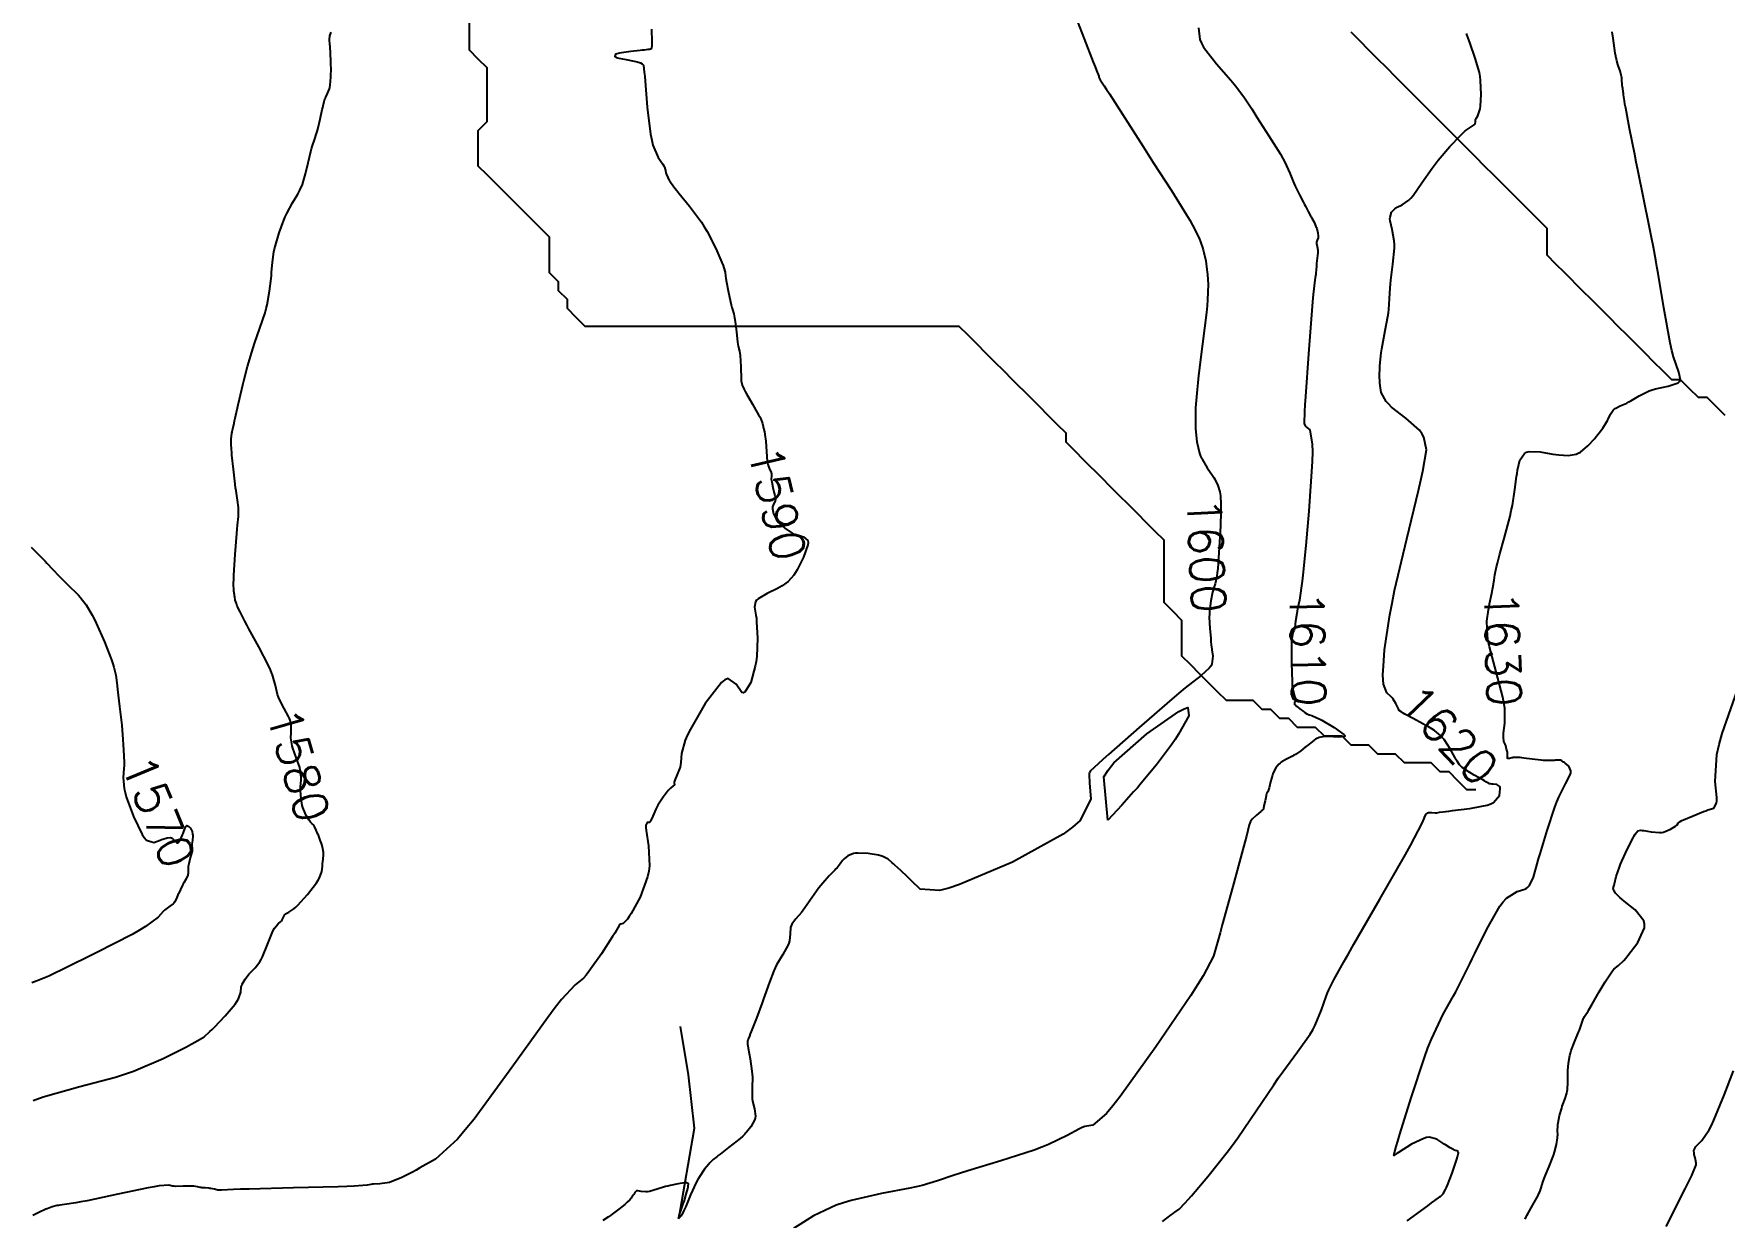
# Model space of a CAD drawing. Header units: metres. Extents: x 68 to 838477, y 94 to 1191015.
# Drawn here: x 837580.2 to 837769.9, y 1190332.1 to 1190464.8 of the extents above; entities that cross this region are included whole.
import ezdxf

# ---------------------------------------------------------------- set-up
doc = ezdxf.new("R2010")
doc.units = ezdxf.units.M
doc.header["$LTSCALE"] = 0.3
doc.layers.add('COTAS 10', color=1, linetype='Continuous')
doc.layers.add('DRENAJE', color=5, linetype='Continuous', lineweight=25)
doc.styles.get("Standard").update_dxf_attribs({"font": 'simplex.shx'})

msp = doc.modelspace()

# ---------------------------------------------------------------- linework, layer by layer
at = {"layer": 'COTAS 10'}
for points, elevation in [([(837697.04, 1190466.96), (837698.08, 1190464.28), (837699.1, 1190461.64), (837699.3, 1190461.13), (837699.46, 1190460.73), (837699.72, 1190460.07), (837699.73, 1190460.04), (837699.73, 1190460.03), (837699.74, 1190460.01), (837699.74, 1190459.99), (837699.74, 1190459.98), (837699.74, 1190459.96), (837699.75, 1190459.94), (837699.75, 1190459.93), (837699.76, 1190459.92), (837699.77, 1190459.89), (837699.79, 1190459.85), (837699.8, 1190459.84), (837699.8, 1190459.83), (837699.81, 1190459.79), (837699.83, 1190459.75), (837699.83, 1190459.74), (837699.84, 1190459.73), (837699.87, 1190459.68), (837700.31, 1190459), (837700.58, 1190458.59), (837700.91, 1190458.08), (837704.7, 1190452.19), (837705.27, 1190451.3), (837705.84, 1190450.41), (837707.87, 1190447.26), (837709.57, 1190444.54), (837709.93, 1190443.93), (837710.25, 1190443.38), (837710.98, 1190441.91), (837711.35, 1190440.86), (837711.44, 1190440.58), (837711.51, 1190440.31), (837711.73, 1190439.35), (837711.86, 1190438.39), (837711.9, 1190438.1), (837711.92, 1190437.81), (837711.99, 1190436.71), (837711.93, 1190435), (837711.87, 1190434.32), (837711.79, 1190433.55), (837711.37, 1190430.06), (837710.92, 1190426.49), (837710.82, 1190425.67), (837710.75, 1190424.93), (837710.58, 1190422.86), (837710.56, 1190421.32), (837710.57, 1190420.91), (837710.59, 1190420.5), (837710.74, 1190419.07), (837711.03, 1190417.77), (837711.15, 1190417.44), (837711.28, 1190417.13), (837711.31, 1190417.09), (837711.88, 1190416.14), (837712.49, 1190415.29), (837712.63, 1190415.07), (837712.75, 1190414.86), (837713.09, 1190414.16), (837713.3, 1190413.44), (837713.34, 1190413.22), (837713.38, 1190412.98), (837713.43, 1190412.05), (837713.41, 1190410.69), (837713.39, 1190410.19), (837713.37, 1190409.64), (837713.24, 1190407.18), (837713.07, 1190404.85), (837713.02, 1190404.37), (837712.97, 1190403.97), (837712.79, 1190403.13), (837712.59, 1190402.61), (837712.54, 1190402.42), (837712.49, 1190402.2), (837712.28, 1190401.22), (837712.14, 1190400.05), (837712.13, 1190399.72), (837712.12, 1190399.38), (837712.18, 1190398.11), (837712.28, 1190397.04), (837712.3, 1190396.82), (837712.31, 1190396.64), (837712.34, 1190396.28), (837712.37, 1190396), (837712.39, 1190395.87), (837712.41, 1190395.72), (837712.52, 1190394.99), (837712.4, 1190394.12), (837712.28, 1190393.89), (837712.11, 1190393.66), (837711.2, 1190392.83), (837709.41, 1190391.44), (837708.71, 1190390.86), (837707.91, 1190390.18), (837704.26, 1190387.02), (837700.82, 1190383.99), (837700.16, 1190383.41), (837699.63, 1190382.93), (837698.76, 1190382.11), (837698.71, 1190382), (837698.69, 1190381.97), (837698.68, 1190381.95), (837698.63, 1190381.87), (837698.64, 1190381.39), (837698.66, 1190381.1), (837698.68, 1190380.76), (837698.84, 1190378.99), (837697.62, 1190376.58), (837696.77, 1190375.83), (837695.71, 1190375.04), (837690.02, 1190371.9), (837684.09, 1190369.38), (837682.88, 1190368.99), (837681.85, 1190368.73), (837679.65, 1190368.87), (837678.71, 1190369.8), (837678.47, 1190370.03), (837678.24, 1190370.26), (837677.48, 1190370.97), (837676.84, 1190371.56), (837676.68, 1190371.7), (837676.53, 1190371.83), (837676.06, 1190372.23), (837675.48, 1190372.54), (837675.25, 1190372.61), (837674.99, 1190372.67), (837673.84, 1190372.86), (837672.68, 1190372.91), (837672.42, 1190372.89), (837672.19, 1190372.86), (837671.56, 1190372.62), (837671.15, 1190372.27), (837671.05, 1190372.18), (837670.95, 1190372.08), (837670.67, 1190371.71), (837670.34, 1190371.27), (837670.21, 1190371.13), (837670.08, 1190370.98), (837669.46, 1190370.35), (837668.73, 1190369.55), (837668.52, 1190369.29), (837668.31, 1190369.02), (837667.5, 1190367.88), (837666.72, 1190366.76), (837666.52, 1190366.49), (837666.33, 1190366.25), (837665.7, 1190365.54), (837665.26, 1190364.94), (837665.18, 1190364.76), (837665.12, 1190364.58), (837665.08, 1190363.87), (837665, 1190363.06), (837664.93, 1190362.81), (837664.82, 1190362.55), (837664.24, 1190361.53), (837663.56, 1190360.38), (837663.39, 1190360.05), (837663.24, 1190359.71), (837662.74, 1190358.42), (837662.25, 1190356.98), (837662.1, 1190356.55), (837661.94, 1190356.11), (837661.29, 1190354.38), (837660.71, 1190352.9), (837660.6, 1190352.62), (837660.51, 1190352.39), (837660.36, 1190352.02), (837660.34, 1190351.98), (837660.33, 1190351.96), (837660.32, 1190351.94), (837660.28, 1190351.84), (837660.3, 1190351.47), (837660.32, 1190351.27), (837660.36, 1190351.03), (837660.58, 1190349.84), (837660.78, 1190348.46), (837660.81, 1190348.11), (837660.83, 1190347.77), (837660.82, 1190346.62), (837660.8, 1190345.6), (837660.82, 1190345.34), (837660.85, 1190345.08), (837661.06, 1190344.21), (837661.18, 1190343.4), (837661.15, 1190343.18), (837661.09, 1190342.96), (837660.66, 1190342.21), (837660.16, 1190341.59), (837660.06, 1190341.47), (837659.97, 1190341.36), (837659.77, 1190341.14), (837659.46, 1190340.89), (837659.3, 1190340.76), (837659.11, 1190340.61), (837658.17, 1190339.88), (837657.21, 1190339.13), (837657.01, 1190338.97), (837656.83, 1190338.83), (837656.45, 1190338.52), (837656.17, 1190338.26), (837656.07, 1190338.15), (837655.96, 1190338.02), (837655.47, 1190337.45), (837654.89, 1190336.59), (837654.72, 1190336.29), (837654.54, 1190335.96), (837653.89, 1190334.56), (837653.35, 1190333.27), (837653.24, 1190333.02), (837653.15, 1190332.82), (837652.99, 1190332.46), (837652.96, 1190332.41), (837652.95, 1190332.39), (837652.94, 1190332.37), (837652.89, 1190332.31), (837652.83, 1190332.23), (837652.81, 1190332.2), (837652.79, 1190332.17), (837652.69, 1190332.02)], 1600), ([(837710.92, 1190465.52), (837711.05, 1190464.21), (837711.24, 1190463.79), (837711.49, 1190463.33), (837712.93, 1190461.47), (837714.55, 1190459.63), (837714.91, 1190459.2), (837715.23, 1190458.8), (837716.09, 1190457.63), (837716.88, 1190456.4), (837717.47, 1190455.49), (837718.81, 1190453.4), (837720.1, 1190451.33), (837720.37, 1190450.85), (837720.61, 1190450.42), (837721.18, 1190449.21), (837721.54, 1190448.27), (837721.65, 1190448), (837721.77, 1190447.74), (837722.24, 1190446.77), (837722.7, 1190445.9), (837722.81, 1190445.69), (837722.91, 1190445.49), (837723.22, 1190444.91), (837723.48, 1190444.42), (837723.55, 1190444.29), (837723.63, 1190444.16), (837723.88, 1190443.69), (837724.09, 1190443.22), (837724.14, 1190443.09), (837724.19, 1190442.97), (837724.31, 1190442.51), (837724.36, 1190442.11), (837724.35, 1190442.01), (837724.34, 1190441.93), (837724.24, 1190441.68), (837724.15, 1190441.45), (837724.15, 1190441.37), (837724.15, 1190441.29), (837724.22, 1190440.96), (837724.3, 1190440.54), (837724.3, 1190440.41), (837724.3, 1190440.26), (837724.24, 1190439.66), (837724.16, 1190439.06), (837724.15, 1190438.92), (837724.14, 1190438.78), (837724.12, 1190438.36), (837724.09, 1190437.96), (837724.08, 1190437.84), (837724.06, 1190437.71), (837723.96, 1190437.18), (837723.78, 1190435.57), (837723.7, 1190434.76), (837723.62, 1190433.78), (837723.25, 1190428.93), (837722.91, 1190424.14), (837722.84, 1190423.21), (837722.8, 1190422.45), (837722.76, 1190421.11), (837722.89, 1190420.86), (837722.96, 1190420.79), (837723.04, 1190420.71), (837723.42, 1190420.41), (837723.68, 1190418.81), (837723.69, 1190417.92), (837723.66, 1190416.83), (837723.29, 1190411.28), (837722.95, 1190407.43), (837722.78, 1190405.59), (837722.66, 1190404.42), (837722.55, 1190403.43), (837722.24, 1190401.28), (837722.02, 1190400.31), (837721.97, 1190400.05), (837721.93, 1190399.8), (837721.81, 1190398.94), (837721.71, 1190398.23), (837721.68, 1190398.07), (837721.64, 1190397.94), (837721.5, 1190397.61), (837721.38, 1190396.96), (837721.36, 1190396.62), (837721.35, 1190396.23), (837721.34, 1190394.22), (837721.41, 1190392.17), (837721.44, 1190391.74), (837721.48, 1190391.37), (837721.67, 1190390.52), (837721.83, 1190390.14), (837721.85, 1190390.07), (837721.87, 1190390.01), (837721.82, 1190389.91), (837721.73, 1190389.88), (837721.72, 1190389.86), (837721.7, 1190389.84), (837721.69, 1190389.73), (837721.69, 1190389.63), (837721.69, 1190389.61), (837721.69, 1190389.59), (837721.7, 1190389.57), (837721.79, 1190389.49), (837721.85, 1190389.45), (837721.92, 1190389.39), (837722.3, 1190389.09), (837722.71, 1190388.78), (837722.8, 1190388.71), (837722.88, 1190388.66), (837723.08, 1190388.52), (837723.25, 1190388.45), (837723.3, 1190388.43), (837723.36, 1190388.41), (837723.63, 1190388.35), (837724.2, 1190388.1), (837724.45, 1190387.97), (837724.74, 1190387.81), (837726.15, 1190386.99), (837727.24, 1190386.22), (837727.34, 1190386.09), (837727.34, 1190385.99), (837726.64, 1190385.92), (837725.52, 1190386.01), (837725.27, 1190386.01), (837725.04, 1190386), (837724.45, 1190385.88), (837724.05, 1190385.68), (837723.95, 1190385.61), (837723.85, 1190385.55), (837723.51, 1190385.28), (837723.15, 1190384.97), (837723.03, 1190384.88), (837722.9, 1190384.78), (837722.38, 1190384.39), (837721.79, 1190383.99), (837721.62, 1190383.89), (837721.45, 1190383.79), (837720.79, 1190383.45), (837720.19, 1190383.11), (837720.06, 1190383.01), (837719.93, 1190382.9), (837719.58, 1190382.49), (837719.33, 1190381.98), (837719.26, 1190381.82), (837719.2, 1190381.64), (837718.99, 1190380.9), (837718.83, 1190380.24), (837718.79, 1190380.11), (837718.76, 1190380), (837718.68, 1190379.79), (837718.63, 1190379.73), (837718.62, 1190379.72), (837718.61, 1190379.71), (837718.59, 1190379.68), (837718.55, 1190379.53), (837718.52, 1190379.44), (837718.5, 1190379.33), (837718.38, 1190378.77), (837718.26, 1190378.21), (837718.24, 1190378.1), (837718.22, 1190378.01), (837718.19, 1190377.84), (837718.07, 1190377.7), (837717.99, 1190377.64), (837717.9, 1190377.56), (837717.41, 1190377.16), (837716.92, 1190376.7), (837716.82, 1190376.58), (837716.74, 1190376.46), (837716.6, 1190376.08), (837716.3, 1190374.81), (837716.12, 1190374.13), (837715.9, 1190373.31), (837714.77, 1190369.16), (837713.58, 1190364.88), (837713.33, 1190363.97), (837713.11, 1190363.19), (837712.61, 1190361.35), (837711.44, 1190359.14), (837710.81, 1190358.13), (837710.04, 1190356.93), (837706.12, 1190351.16), (837702.12, 1190345.6), (837701.3, 1190344.54), (837700.59, 1190343.69), (837699.06, 1190342.38), (837698.17, 1190342.24), (837697.87, 1190342.12), (837697.54, 1190341.99), (837696.16, 1190341.22), (837694.09, 1190340.21), (837693.32, 1190339.9), (837692.47, 1190339.59), (837688.72, 1190338.38), (837685.02, 1190337.26), (837684.21, 1190337.01), (837683.48, 1190336.78), (837681.62, 1190336.14), (837679.88, 1190335.63), (837679.23, 1190335.47), (837678.51, 1190335.32), (837675.31, 1190334.71), (837671.91, 1190333.94), (837671.06, 1190333.68), (837670.25, 1190333.4), (837667.68, 1190332.23), (837665.46, 1190330.78)], 1610), ([(837649.5, 1190465.34), (837649.54, 1190463.92), (837649.54, 1190463.66), (837649.54, 1190463.44), (837649.48, 1190463.1), (837649.37, 1190463.1), (837649.33, 1190463.09), (837649.29, 1190463.09), (837649.1, 1190463.06), (837648.67, 1190463.01), (837648.48, 1190462.99), (837648.25, 1190462.96), (837647.18, 1190462.84), (837646.14, 1190462.71), (837645.93, 1190462.67), (837645.77, 1190462.64), (837645.48, 1190462.54), (837645.44, 1190462.44), (837645.43, 1190462.42), (837645.42, 1190462.39), (837645.38, 1190462.3), (837645.56, 1190462.19), (837645.69, 1190462.15), (837645.85, 1190462.11), (837646.68, 1190461.94), (837647.56, 1190461.77), (837647.75, 1190461.73), (837647.91, 1190461.69), (837648.28, 1190461.56), (837648.45, 1190461.46), (837648.49, 1190461.43), (837648.53, 1190461.4), (837648.6, 1190461.31), (837648.7, 1190460.54), (837648.75, 1190460.08), (837648.8, 1190459.52), (837649.04, 1190456.61), (837649.4, 1190453.56), (837649.53, 1190452.9), (837649.67, 1190452.33), (837650.26, 1190450.94), (837650.79, 1190450.19), (837650.89, 1190450.03), (837650.97, 1190449.88), (837651.09, 1190449.5), (837651.12, 1190449.22), (837651.15, 1190449.14), (837651.18, 1190449.05), (837651.33, 1190448.71), (837651.51, 1190448.39), (837651.56, 1190448.31), (837651.6, 1190448.24), (837651.75, 1190448.02), (837652.14, 1190447.52), (837652.34, 1190447.27), (837652.58, 1190446.97), (837653.77, 1190445.5), (837655.11, 1190443.69), (837655.44, 1190443.17), (837655.75, 1190442.66), (837656.73, 1190440.75), (837657.41, 1190439.17), (837657.54, 1190438.85), (837657.64, 1190438.59), (837657.78, 1190438.09), (837657.82, 1190437.64), (837657.85, 1190437.41), (837657.9, 1190437.14), (837658.17, 1190435.79), (837658.47, 1190434.42), (837658.54, 1190434.14), (837658.6, 1190433.91), (837658.74, 1190433.4), (837658.84, 1190432.96), (837658.88, 1190432.76), (837658.91, 1190432.53), (837659.04, 1190431.4), (837659.18, 1190430.25), (837659.21, 1190430), (837659.25, 1190429.78), (837659.37, 1190429.24), (837659.46, 1190428.74), (837659.48, 1190428.54), (837659.49, 1190428.31), (837659.53, 1190427.29), (837659.56, 1190426.28), (837659.57, 1190426.07), (837659.59, 1190425.88), (837659.68, 1190425.41), (837659.92, 1190424.91), (837660.04, 1190424.7), (837660.17, 1190424.45), (837660.85, 1190423.27), (837661.22, 1190422.62), (837661.52, 1190422.09), (837661.66, 1190421.84), (837661.77, 1190421.62), (837661.97, 1190421.1), (837662.04, 1190420.77), (837662.06, 1190420.67), (837662.08, 1190420.57), (837662.18, 1190420.19), (837662.28, 1190419.6), (837662.31, 1190419.38), (837662.33, 1190419.12), (837662.41, 1190417.96), (837662.51, 1190416.83), (837662.55, 1190416.59), (837662.59, 1190416.39), (837662.78, 1190415.92), (837662.94, 1190415.66), (837662.96, 1190415.59), (837662.98, 1190415.51), (837662.98, 1190415.23), (837662.96, 1190414.86), (837662.98, 1190414.72), (837663, 1190414.57), (837663.13, 1190413.93), (837663.29, 1190413.3), (837663.35, 1190413.04), (837663.43, 1190412.75), (837663.43, 1190412.54), (837663.41, 1190412.47), (837663.39, 1190412.4), (837663.24, 1190412.13), (837663.11, 1190411.77), (837663.1, 1190411.65), (837663.1, 1190411.52), (837663.19, 1190410.97), (837663.49, 1190410.36), (837663.62, 1190410.18), (837663.77, 1190410.01), (837664.47, 1190409.36), (837665.3, 1190408.81), (837665.53, 1190408.7), (837665.76, 1190408.6), (837666.57, 1190408.39), (837667.06, 1190407.98), (837667.08, 1190407.76), (837667.06, 1190407.49), (837666.59, 1190406.13), (837665.85, 1190404.7), (837665.66, 1190404.38), (837665.48, 1190404.1), (837664.86, 1190403.39), (837664.16, 1190402.89), (837663.91, 1190402.74), (837663.64, 1190402.59), (837662.49, 1190402.03), (837661.49, 1190401.44), (837661.31, 1190401.28), (837661.18, 1190401.11), (837661.08, 1190400.52), (837661.24, 1190399.61), (837661.28, 1190399.26), (837661.31, 1190398.85), (837661.4, 1190397.02), (837661.33, 1190394.96), (837661.25, 1190394.41), (837661.16, 1190393.88), (837660.65, 1190392.06), (837660, 1190390.98), (837659.82, 1190390.91), (837659.64, 1190390.94), (837659.01, 1190391.88), (837658.1, 1190392.51), (837657.75, 1190392.35), (837657.35, 1190392.04), (837655.55, 1190389.69), (837653.87, 1190386.81), (837653.55, 1190386.17), (837653.3, 1190385.6), (837652.89, 1190384.08), (837652.82, 1190383.06), (837652.77, 1190382.8), (837652.71, 1190382.55), (837652.41, 1190381.72), (837652.13, 1190381.09), (837652.08, 1190380.97), (837652.05, 1190380.86), (837652.07, 1190380.67), (837652.12, 1190380.6), (837652.11, 1190380.58), (837652.09, 1190380.56), (837651.94, 1190380.47), (837651.64, 1190380.21), (837651.52, 1190380.08), (837651.39, 1190379.93), (837650.81, 1190379.18), (837650.23, 1190378.3), (837650.1, 1190378.07), (837649.98, 1190377.85), (837649.66, 1190377.07), (837649.41, 1190376.51), (837649.34, 1190376.42), (837649.27, 1190376.35), (837649.01, 1190376.33), (837648.88, 1190376.03), (837648.89, 1190375.78), (837648.92, 1190375.46), (837649.19, 1190373.72), (837649.29, 1190371.49), (837649.21, 1190370.87), (837649.08, 1190370.25), (837648.22, 1190367.98), (837647.23, 1190366.14), (837647.01, 1190365.78), (837646.82, 1190365.49), (837646.33, 1190365), (837646.07, 1190364.94), (837646.02, 1190364.92), (837645.97, 1190364.89), (837645.89, 1190364.8), (837645.57, 1190364.25), (837645.38, 1190363.94), (837645.14, 1190363.56), (837643.89, 1190361.62), (837642.49, 1190359.63), (837642.16, 1190359.22), (837641.86, 1190358.87), (837640.95, 1190358.12), (837639.41, 1190356.49), (837638.7, 1190355.58), (837637.87, 1190354.47), (837633.84, 1190348.84), (837629.59, 1190343.05), (837628.61, 1190341.86), (837627.72, 1190340.83), (837625.25, 1190338.58), (837623.51, 1190337.59), (837623.08, 1190337.35), (837622.68, 1190337.13), (837621.42, 1190336.49), (837620.37, 1190336.06), (837620.1, 1190335.97), (837619.84, 1190335.91), (837619, 1190335.79), (837618.3, 1190335.76), (837618.14, 1190335.75), (837618, 1190335.74), (837617.59, 1190335.65), (837616.14, 1190335.55), (837615.33, 1190335.51), (837614.35, 1190335.48), (837609.34, 1190335.34), (837604.36, 1190335.22), (837603.39, 1190335.19), (837602.6, 1190335.17), (837601.24, 1190335.11), (837601, 1190335.09), (837600.91, 1190335.1), (837600.83, 1190335.11), (837600.45, 1190335.19), (837600.04, 1190335.27), (837599.92, 1190335.29), (837599.81, 1190335.31), (837599.41, 1190335.34), (837599.04, 1190335.37), (837598.95, 1190335.39), (837598.85, 1190335.4), (837598.54, 1190335.48), (837598.12, 1190335.54), (837597.96, 1190335.55), (837597.77, 1190335.55), (837596.95, 1190335.53), (837596.11, 1190335.52), (837595.93, 1190335.53), (837595.76, 1190335.54), (837595.32, 1190335.64), (837594.26, 1190335.57), (837593.7, 1190335.48), (837593.03, 1190335.36), (837589.62, 1190334.65), (837586.18, 1190333.91), (837585.47, 1190333.77), (837584.88, 1190333.66), (837583.63, 1190333.47), (837583.09, 1190333.42), (837582.94, 1190333.39), (837582.78, 1190333.36), (837582.23, 1190333.21), (837581.68, 1190333.01), (837581.54, 1190332.95), (837581.39, 1190332.89), (837580.88, 1190332.66), (837580.38, 1190332.4), (837580.23, 1190332.33), (837580.08, 1190332.25)], 1590), ([(837580.11, 1190345.17), (837581.23, 1190345.58), (837585.35, 1190346.73), (837589.34, 1190347.76), (837590.37, 1190348.1), (837591.36, 1190348.45), (837594.7, 1190349.87), (837597.31, 1190351.19), (837597.85, 1190351.47), (837598.31, 1190351.72), (837599.3, 1190352.3), (837599.95, 1190352.88), (837600.19, 1190353.12), (837600.46, 1190353.39), (837601.66, 1190354.66), (837602.77, 1190355.97), (837602.98, 1190356.27), (837603.14, 1190356.55), (837603.4, 1190357.32), (837603.46, 1190357.91), (837603.51, 1190358.06), (837603.57, 1190358.22), (837603.89, 1190358.78), (837604.31, 1190359.31), (837604.44, 1190359.45), (837604.56, 1190359.59), (837605.04, 1190360.05), (837605.55, 1190360.72), (837605.69, 1190360.98), (837605.84, 1190361.28), (837606.39, 1190362.64), (837606.92, 1190363.96), (837607.05, 1190364.24), (837607.18, 1190364.47), (837607.59, 1190364.98), (837607.91, 1190365.25), (837607.98, 1190365.32), (837608.05, 1190365.41), (837608.21, 1190365.73), (837608.36, 1190366.02), (837608.43, 1190366.09), (837608.5, 1190366.14), (837608.82, 1190366.28), (837609.36, 1190366.64), (837609.57, 1190366.84), (837609.81, 1190367.08), (837610.88, 1190368.28), (837611.89, 1190369.57), (837612.08, 1190369.86), (837612.24, 1190370.13), (837612.52, 1190370.85), (837612.57, 1190371.39), (837612.58, 1190371.54), (837612.59, 1190371.69), (837612.66, 1190372.22), (837612.7, 1190372.72), (837612.7, 1190372.85), (837612.69, 1190372.97), (837612.63, 1190373.38), (837612.53, 1190373.76), (837612.5, 1190373.87), (837612.47, 1190373.98), (837612.33, 1190374.38), (837612.17, 1190374.8), (837612.12, 1190374.92), (837612.07, 1190375.04), (837611.88, 1190375.5), (837611.69, 1190375.89), (837611.64, 1190375.97), (837611.59, 1190376.04), (837611.43, 1190376.2), (837611.24, 1190376.4), (837611.17, 1190376.49), (837611.09, 1190376.6), (837610.76, 1190377.14), (837610.44, 1190377.83), (837610.37, 1190378.03), (837610.31, 1190378.24), (837610.17, 1190379.05), (837610.12, 1190379.88), (837610.12, 1190380.11), (837610.12, 1190380.33), (837610.17, 1190381.12), (837610.13, 1190381.98), (837610.08, 1190382.24), (837610.02, 1190382.52), (837609.64, 1190383.63), (837609.25, 1190384.69), (837609.18, 1190384.94), (837609.12, 1190385.18), (837609.04, 1190385.86), (837609.06, 1190386.41), (837609.07, 1190386.55), (837609.07, 1190386.7), (837609.07, 1190387.22), (837608.94, 1190387.82), (837608.86, 1190388.02), (837608.77, 1190388.23), (837608.27, 1190389.14), (837607.74, 1190390.14), (837607.63, 1190390.42), (837607.53, 1190390.71), (837607.3, 1190391.73), (837606.93, 1190393.02), (837606.91, 1190393.06), (837606.74, 1190393.47), (837606.53, 1190393.96), (837605.45, 1190396.06), (837604.33, 1190398.09), (837604.09, 1190398.54), (837603.87, 1190398.94), (837603.32, 1190399.98), (837603.02, 1190400.61), (837602.96, 1190400.76), (837602.91, 1190400.9), (837602.79, 1190401.3), (837602.73, 1190401.66), (837602.71, 1190401.77), (837602.7, 1190401.88), (837602.62, 1190402.3), (837602.6, 1190403.2), (837602.61, 1190403.61), (837602.63, 1190404.09), (837602.78, 1190406.42), (837602.96, 1190408.76), (837603, 1190409.25), (837603.04, 1190409.69), (837603.14, 1190410.68), (837603.17, 1190411.3), (837603.16, 1190411.49), (837603.15, 1190411.69), (837603.04, 1190412.49), (837602.88, 1190413.55), (837602.83, 1190413.91), (837602.78, 1190414.3), (837602.59, 1190415.99), (837602.42, 1190417.57), (837602.39, 1190417.9), (837602.36, 1190418.18), (837602.31, 1190418.82), (837602.31, 1190419.16), (837602.32, 1190419.34), (837602.36, 1190419.69), (837602.41, 1190420.03), (837602.43, 1190420.12), (837602.45, 1190420.21), (837602.52, 1190420.53), (837602.66, 1190421.13), (837602.72, 1190421.4), (837602.79, 1190421.71), (837603.13, 1190423.21), (837603.54, 1190424.96), (837603.65, 1190425.43), (837603.76, 1190425.89), (837604.18, 1190427.51), (837604.64, 1190429.13), (837604.79, 1190429.6), (837604.94, 1190430.07), (837605.56, 1190431.81), (837606.13, 1190433.54), (837606.26, 1190434), (837606.37, 1190434.44), (837606.64, 1190435.97), (837606.81, 1190437.36), (837606.84, 1190437.72), (837606.87, 1190438.07), (837606.97, 1190439.22), (837607.13, 1190440.37), (837607.2, 1190440.72), (837607.29, 1190441.09), (837607.7, 1190442.51), (837608.24, 1190443.94), (837608.4, 1190444.31), (837608.57, 1190444.67), (837609.22, 1190445.85), (837609.81, 1190446.84), (837609.94, 1190447.07), (837610.05, 1190447.28), (837610.33, 1190447.91), (837610.53, 1190448.6), (837610.6, 1190448.85), (837610.67, 1190449.13), (837610.97, 1190450.37), (837611.28, 1190451.63), (837611.36, 1190451.92), (837611.43, 1190452.19), (837611.68, 1190452.93), (837611.91, 1190453.64), (837611.98, 1190453.89), (837612.05, 1190454.15), (837612.31, 1190455.27), (837612.55, 1190456.33), (837612.6, 1190456.56), (837612.64, 1190456.76), (837612.76, 1190457.22), (837612.86, 1190457.53), (837612.9, 1190457.63), (837612.95, 1190457.73), (837613.15, 1190458.13), (837613.35, 1190458.67), (837613.39, 1190458.86), (837613.43, 1190459.07), (837613.51, 1190459.96), (837613.54, 1190461.01), (837613.53, 1190461.31), (837613.52, 1190461.62), (837613.46, 1190462.78), (837613.39, 1190463.79), (837613.38, 1190464), (837613.37, 1190464.18), (837613.39, 1190464.6), (837613.57, 1190465.01)], 1580), ([(837706.87, 1190331.58), (837707.85, 1190332.31), (837708.07, 1190332.47), (837708.26, 1190332.61), (837708.73, 1190332.97), (837709.42, 1190333.67), (837709.74, 1190334.04), (837710.11, 1190334.47), (837711.95, 1190336.64), (837714.13, 1190339.37), (837714.72, 1190340.16), (837715.31, 1190340.97), (837717.39, 1190344), (837719.35, 1190346.92), (837719.86, 1190347.66), (837720.36, 1190348.36), (837722.04, 1190350.61), (837723.43, 1190352.58), (837723.74, 1190353.09), (837724.01, 1190353.6), (837724.73, 1190355.32), (837725.25, 1190356.84), (837725.39, 1190357.22), (837725.54, 1190357.57), (837726.1, 1190358.71), (837727.24, 1190360.71), (837727.76, 1190361.62), (837728.36, 1190362.68), (837731.28, 1190367.76), (837734.13, 1190372.77), (837734.69, 1190373.77), (837735.16, 1190374.61), (837736.03, 1190376.27), (837736.24, 1190376.78), (837736.29, 1190376.9), (837736.33, 1190377), (837736.48, 1190377.28), (837736.65, 1190377.43), (837736.71, 1190377.46), (837736.79, 1190377.47), (837737.11, 1190377.47), (837737.47, 1190377.44), (837737.57, 1190377.44), (837737.66, 1190377.44), (837737.97, 1190377.49), (837738.68, 1190377.59), (837739.01, 1190377.63), (837739.41, 1190377.68), (837741.37, 1190377.9), (837742.73, 1190378.16), (837742.73, 1190378.16), (837743.32, 1190378.28), (837743.71, 1190378.43), (837744.04, 1190378.6), (837744.69, 1190379.39), (837744.79, 1190380.13), (837744.77, 1190380.27), (837744.72, 1190380.39), (837744.38, 1190380.61), (837743.98, 1190380.64), (837743.89, 1190380.65), (837743.83, 1190380.65), (837743.68, 1190380.67), (837743.62, 1190380.68), (837743.59, 1190380.69), (837743.57, 1190380.7), (837743.48, 1190380.74), (837743.16, 1190380.92), (837743, 1190381.01), (837742.81, 1190381.12), (837741.84, 1190381.67), (837740.87, 1190382.26), (837740.68, 1190382.39), (837740.51, 1190382.5), (837740.19, 1190382.8), (837739.96, 1190383.21), (837739.85, 1190383.39), (837739.73, 1190383.6), (837739.16, 1190384.6), (837738.47, 1190385.64), (837738.28, 1190385.88), (837738.09, 1190386.09), (837737.4, 1190386.67), (837736.61, 1190387.14), (837736.36, 1190387.28), (837736.1, 1190387.43), (837735.02, 1190388), (837734.07, 1190388.51), (837733.88, 1190388.62), (837733.73, 1190388.71), (837733.45, 1190388.91), (837733.36, 1190389.09), (837733.32, 1190389.17), (837733.28, 1190389.26), (837733.07, 1190389.7), (837732.76, 1190390.2), (837732.66, 1190390.33), (837732.54, 1190390.46), (837732.05, 1190390.89), (837731.67, 1190391.88), (837731.63, 1190392.36), (837731.61, 1190392.93), (837731.68, 1190393.88), (837731.79, 1190395.71), (837732.39, 1190399.66), (837732.64, 1190400.97), (837732.93, 1190402.37), (837734.29, 1190408.17), (837735.6, 1190413.59), (837735.86, 1190414.75), (837736.08, 1190415.76), (837736.49, 1190418.17), (837736.21, 1190419.58), (837735.99, 1190419.97), (837735.71, 1190420.35), (837734.18, 1190421.7), (837732.59, 1190422.95), (837732.27, 1190423.27), (837731.99, 1190423.58), (837731.43, 1190424.6), (837731.27, 1190425.63), (837731.25, 1190425.95), (837731.24, 1190426.28), (837731.27, 1190427.59), (837731.43, 1190429.05), (837731.49, 1190429.47), (837731.56, 1190429.91), (837731.88, 1190431.54), (837732.17, 1190433.12), (837732.23, 1190433.51), (837732.28, 1190433.89), (837732.35, 1190435.09), (837732.41, 1190436.34), (837732.45, 1190436.75), (837732.49, 1190437.19), (837732.73, 1190438.98), (837732.91, 1190440.78), (837732.91, 1190441.21), (837732.89, 1190441.62), (837732.65, 1190442.88), (837732.42, 1190443.84), (837732.4, 1190444.06), (837732.41, 1190444.26), (837732.58, 1190444.82), (837732.95, 1190445.21), (837733.08, 1190445.3), (837733.21, 1190445.39), (837733.79, 1190445.66), (837734.52, 1190446.17), (837734.75, 1190446.41), (837735, 1190446.7), (837735.99, 1190448.1), (837737.13, 1190449.75), (837737.47, 1190450.2), (837737.82, 1190450.64), (837739.14, 1190452.2), (837740.35, 1190453.46), (837740.62, 1190453.72), (837740.86, 1190453.94), (837741.5, 1190454.41), (837741.86, 1190454.62), (837741.92, 1190454.68), (837741.97, 1190454.74), (837742.01, 1190454.96), (837742.01, 1190455.2), (837742.03, 1190455.27), (837742.06, 1190455.34), (837742.25, 1190455.63), (837742.47, 1190456.18), (837742.52, 1190456.42), (837742.56, 1190456.7), (837742.65, 1190458.01), (837742.58, 1190459.59), (837742.52, 1190460.03), (837742.44, 1190460.48), (837741.98, 1190462.11), (837741.37, 1190463.84), (837741.19, 1190464.35), (837741, 1190464.86)], 1620), ([(837734.35, 1190331.65), (837736.64, 1190333.34), (837737.08, 1190333.66), (837737.44, 1190333.92), (837738.01, 1190334.34), (837738.02, 1190334.36), (837738.04, 1190334.36), (837738.06, 1190334.38), (837738.07, 1190334.39), (837738.08, 1190334.39), (837738.08, 1190334.39), (837738.08, 1190334.4), (837738.13, 1190334.45), (837738.16, 1190334.47), (837738.19, 1190334.51), (837738.36, 1190334.68), (837738.64, 1190335.17), (837738.74, 1190335.4), (837738.86, 1190335.67), (837739.37, 1190337), (837739.83, 1190338.33), (837739.92, 1190338.59), (837739.99, 1190338.82), (837740.1, 1190339.27), (837740.06, 1190339.41), (837740.04, 1190339.43), (837740.02, 1190339.46), (837739.91, 1190339.5), (837739.71, 1190339.56), (837739.64, 1190339.59), (837739.55, 1190339.64), (837739.15, 1190339.85), (837738.64, 1190340.17), (837738.48, 1190340.27), (837738.32, 1190340.37), (837737.67, 1190340.82), (837736.81, 1190341.03), (837736.52, 1190340.99), (837736.19, 1190340.9), (837734.83, 1190340.24), (837733.36, 1190339.33), (837733.17, 1190339.21), (837732.83, 1190339), (837733.1, 1190339.98), (837733.29, 1190340.6), (837733.52, 1190341.37), (837734.77, 1190345.46), (837736.27, 1190349.99), (837736.67, 1190351.05), (837737.05, 1190352.03), (837738.39, 1190354.85), (837739.52, 1190356.88), (837739.78, 1190357.36), (837740.01, 1190357.79), (837740.67, 1190359.05), (837741.37, 1190360.49), (837741.64, 1190361.04), (837741.94, 1190361.65), (837743.28, 1190364.39), (837744.74, 1190366.96), (837745.11, 1190367.46), (837745.48, 1190367.87), (837746.69, 1190368.59), (837747.67, 1190368.91), (837747.88, 1190369.07), (837748.06, 1190369.26), (837748.53, 1190370.21), (837748.94, 1190371.71), (837749.09, 1190372.25), (837749.27, 1190372.84), (837750.04, 1190375.45), (837750.9, 1190378.05), (837751.13, 1190378.65), (837751.35, 1190379.19), (837752.12, 1190380.7), (837752.63, 1190381.7), (837752.69, 1190381.93), (837752.71, 1190382.13), (837752.47, 1190382.67), (837752.07, 1190383.01), (837751.98, 1190383.07), (837751.9, 1190383.13), (837751.7, 1190383.26), (837751.55, 1190383.32), (837751.51, 1190383.32), (837751.47, 1190383.33), (837751.3, 1190383.34), (837751.06, 1190383.32), (837750.97, 1190383.32), (837750.87, 1190383.31), (837750.43, 1190383.29), (837749.81, 1190383.3), (837749.6, 1190383.31), (837749.37, 1190383.33), (837748.38, 1190383.46), (837747.43, 1190383.58), (837747.22, 1190383.6), (837747.03, 1190383.62), (837746.55, 1190383.64), (837746.24, 1190383.62), (837746.16, 1190383.61), (837746.08, 1190383.6), (837745.82, 1190383.53), (837745.64, 1190383.51), (837745.61, 1190383.53), (837745.59, 1190383.56), (837745.58, 1190383.75), (837745.6, 1190384.03), (837745.6, 1190384.12), (837745.59, 1190384.22), (837745.5, 1190384.58), (837745.39, 1190384.96), (837745.35, 1190385.05), (837745.32, 1190385.15), (837745.2, 1190385.45), (837745.13, 1190385.93), (837745.14, 1190386.14), (837745.16, 1190386.37), (837745.3, 1190387.49), (837745.28, 1190389.17), (837745.19, 1190389.76), (837745.07, 1190390.42), (837744.32, 1190393.24), (837743.57, 1190396.05), (837743.44, 1190396.7), (837743.35, 1190397.29), (837743.29, 1190398.94), (837743.47, 1190400.2), (837743.52, 1190400.54), (837743.58, 1190400.88), (837743.82, 1190402.07), (837744.03, 1190403.1), (837744.07, 1190403.33), (837744.11, 1190403.54), (837744.18, 1190404.13), (837744.36, 1190405.02), (837744.46, 1190405.43), (837744.58, 1190405.9), (837744.74, 1190406.48), (837745.22, 1190408.21), (837745.88, 1190410.73), (837746.02, 1190411.35), (837746.14, 1190411.92), (837746.42, 1190413.7), (837746.61, 1190415.15), (837746.67, 1190415.51), (837746.73, 1190415.86), (837746.99, 1190416.99), (837747.51, 1190417.76), (837747.74, 1190417.88), (837748.01, 1190417.96), (837749.28, 1190417.92), (837750.68, 1190417.68), (837751.03, 1190417.63), (837751.36, 1190417.59), (837752.39, 1190417.52), (837753.3, 1190417.67), (837753.54, 1190417.77), (837753.78, 1190417.91), (837754.62, 1190418.59), (837755.38, 1190419.43), (837755.56, 1190419.65), (837755.74, 1190419.86), (837756.29, 1190420.6), (837756.71, 1190421.27), (837756.81, 1190421.44), (837756.9, 1190421.61), (837757.16, 1190422.15), (837757.45, 1190422.6), (837757.56, 1190422.71), (837757.69, 1190422.81), (837758.25, 1190423.1), (837758.98, 1190423.41), (837759.21, 1190423.53), (837759.44, 1190423.66), (837760.39, 1190424.21), (837761.51, 1190424.76), (837761.85, 1190424.89), (837762.21, 1190425), (837763.63, 1190425.29), (837764.74, 1190425.67), (837764.9, 1190425.82), (837765, 1190426.01), (837764.83, 1190426.86), (837764.22, 1190428.58), (837764.04, 1190429.31), (837763.85, 1190430.15), (837763.13, 1190434.08), (837762.49, 1190437.95), (837762.36, 1190438.74), (837762.24, 1190439.43), (837761.98, 1190440.9), (837761.73, 1190442.15), (837761.49, 1190443.3), (837760.9, 1190446.23), (837760.22, 1190449.57), (837760.05, 1190450.44), (837759.88, 1190451.3), (837759.3, 1190454.21), (837758.86, 1190456.48), (837758.77, 1190456.93), (837758.71, 1190457.3), (837758.61, 1190458), (837758.6, 1190458.22), (837758.59, 1190458.29), (837758.58, 1190458.37), (837758.53, 1190458.68), (837758.47, 1190459.02), (837758.46, 1190459.11), (837758.45, 1190459.21), (837758.44, 1190459.55), (837758.42, 1190459.94), (837758.4, 1190460.05), (837758.37, 1190460.18), (837758.23, 1190460.67), (837758.06, 1190461.16), (837758.02, 1190461.28), (837757.98, 1190461.4), (837757.86, 1190461.8), (837757.78, 1190462.16), (837757.76, 1190462.25), (837757.74, 1190462.34), (837757.69, 1190462.66), (837757.53, 1190463.77), (837757.45, 1190464.36), (837757.34, 1190465.07)], 1630), ([(837579.87, 1190407.25), (837580.56, 1190406.56), (837581.25, 1190405.85), (837581.44, 1190405.65), (837581.62, 1190405.45), (837582.3, 1190404.72), (837583.01, 1190403.99), (837583.21, 1190403.79), (837583.42, 1190403.58), (837584.2, 1190402.84), (837584.97, 1190402.07), (837585.18, 1190401.85), (837585.37, 1190401.63), (837586.04, 1190400.78), (837586.74, 1190399.61), (837586.96, 1190399.19), (837587.19, 1190398.71), (837588.1, 1190396.62), (837588.89, 1190394.59), (837589.04, 1190394.16), (837589.17, 1190393.78), (837589.4, 1190392.89), (837589.49, 1190392.03), (837589.53, 1190391.67), (837589.58, 1190391.26), (837589.81, 1190389.36), (837590.01, 1190387.58), (837590.04, 1190387.25), (837590.1, 1190386.71), (837590.14, 1190386.2), (837590.26, 1190384.51), (837590.3, 1190383.09), (837590.3, 1190382.74), (837590.29, 1190382.41), (837590.21, 1190381.39), (837590.31, 1190380.17), (837590.42, 1190379.72), (837590.56, 1190379.22), (837591.35, 1190377), (837592.32, 1190375), (837592.57, 1190374.65), (837592.81, 1190374.37), (837593.64, 1190374.1), (837594.34, 1190374.36), (837594.51, 1190374.42), (837594.67, 1190374.47), (837595.15, 1190374.64), (837595.53, 1190374.67), (837595.62, 1190374.64), (837595.71, 1190374.59), (837595.99, 1190374.28), (837596.24, 1190374.06), (837596.31, 1190374.06), (837596.38, 1190374.09), (837596.64, 1190374.45), (837596.88, 1190374.97), (837596.93, 1190375.1), (837596.98, 1190375.23), (837597.13, 1190375.65), (837597.27, 1190375.93), (837597.32, 1190375.97), (837597.37, 1190375.99), (837597.57, 1190375.9), (837597.76, 1190375.7), (837597.81, 1190375.64), (837597.85, 1190375.57), (837597.95, 1190375.34), (837598, 1190375.04), (837598.01, 1190374.94), (837598.01, 1190374.82), (837597.97, 1190374.36), (837597.93, 1190373.91), (837597.93, 1190373.81), (837597.93, 1190373.73), (837597.96, 1190373.51), (837597.96, 1190373.25), (837597.94, 1190373.13), (837597.91, 1190373), (837597.74, 1190372.37), (837597.57, 1190371.7), (837597.54, 1190371.54), (837597.52, 1190371.4), (837597.52, 1190370.98), (837597.5, 1190370.63), (837597.48, 1190370.53), (837597.45, 1190370.42), (837597.26, 1190370.02), (837597.01, 1190369.58), (837596.94, 1190369.45), (837596.88, 1190369.32), (837596.64, 1190368.83), (837596.42, 1190368.35), (837596.36, 1190368.23), (837596.31, 1190368.11), (837596.15, 1190367.73), (837595.96, 1190367.4), (837595.89, 1190367.31), (837595.81, 1190367.23), (837595.44, 1190366.97), (837594.99, 1190366.62), (837594.85, 1190366.5), (837594.71, 1190366.35), (837594.15, 1190365.71), (837592.72, 1190364.66), (837592.04, 1190364.25), (837591.23, 1190363.79), (837587.26, 1190361.74), (837583.32, 1190359.81), (837582.53, 1190359.43), (837581.87, 1190359.12), (837580.57, 1190358.58), (837579.94, 1190358.34)], 1570), ([(837747.56, 1190331.84), (837747.7, 1190332.09), (837747.78, 1190332.24), (837747.89, 1190332.43), (837748.45, 1190333.44), (837749.02, 1190334.49), (837749.13, 1190334.72), (837749.22, 1190334.91), (837749.39, 1190335.35), (837749.45, 1190335.6), (837749.46, 1190335.67), (837749.48, 1190335.74), (837749.55, 1190335.99), (837749.71, 1190336.41), (837749.78, 1190336.59), (837749.87, 1190336.79), (837750.27, 1190337.74), (837750.69, 1190338.8), (837750.79, 1190339.08), (837750.87, 1190339.34), (837751.08, 1190340.22), (837751.2, 1190340.95), (837751.22, 1190341.13), (837751.23, 1190341.29), (837751.22, 1190341.77), (837751.24, 1190342.28), (837751.26, 1190342.46), (837751.29, 1190342.65), (837751.45, 1190343.46), (837751.69, 1190344.31), (837751.75, 1190344.52), (837751.82, 1190344.72), (837752.07, 1190345.36), (837752.27, 1190345.99), (837752.31, 1190346.19), (837752.34, 1190346.39), (837752.36, 1190347.19), (837752.35, 1190348.04), (837752.36, 1190348.28), (837752.37, 1190348.51), (837752.43, 1190349.34), (837752.6, 1190350.22), (837752.67, 1190350.48), (837752.75, 1190350.75), (837753.15, 1190351.81), (837753.57, 1190352.81), (837753.66, 1190353.05), (837753.74, 1190353.27), (837753.98, 1190353.93), (837754.14, 1190354.39), (837754.19, 1190354.5), (837754.23, 1190354.58), (837754.38, 1190354.8), (837754.57, 1190355.06), (837754.64, 1190355.18), (837754.73, 1190355.31), (837755.09, 1190355.96), (837755.57, 1190356.81), (837755.72, 1190357.08), (837755.88, 1190357.36), (837756.55, 1190358.47), (837757.22, 1190359.48), (837757.39, 1190359.69), (837757.54, 1190359.88), (837758.04, 1190360.31), (837758.65, 1190360.85), (837758.87, 1190361.11), (837759.12, 1190361.41), (837760.23, 1190362.89), (837760.96, 1190364.53), (837760.96, 1190364.94), (837760.89, 1190365.32), (837759.93, 1190366.56), (837758.68, 1190367.52), (837758.42, 1190367.73), (837758.2, 1190367.92), (837757.73, 1190368.41), (837757.55, 1190368.69), (837757.52, 1190368.75), (837757.5, 1190368.81), (837757.47, 1190368.93), (837757.53, 1190369.19), (837757.57, 1190369.32), (837757.61, 1190369.48), (837757.81, 1190370.27), (837758.16, 1190371.34), (837758.29, 1190371.68), (837758.43, 1190372.02), (837759.07, 1190373.4), (837759.69, 1190374.61), (837759.83, 1190374.85), (837759.94, 1190375.05), (837760.24, 1190375.42), (837760.57, 1190375.47), (837760.72, 1190375.46), (837760.89, 1190375.44), (837761.71, 1190375.29), (837762.64, 1190375.21), (837762.88, 1190375.23), (837763.11, 1190375.27), (837763.88, 1190375.58), (837764.45, 1190375.95), (837764.56, 1190376.03), (837764.64, 1190376.1), (837764.76, 1190376.27), (837764.99, 1190376.47), (837765.15, 1190376.55), (837765.35, 1190376.64), (837766.42, 1190377.1), (837767.59, 1190377.56), (837767.85, 1190377.66), (837768.09, 1190377.75), (837768.74, 1190377.96), (837769.06, 1190378.5), (837769.09, 1190378.79), (837769.09, 1190379.15), (837768.91, 1190380.95), (837769.11, 1190383.97), (837769.36, 1190385.09), (837769.7, 1190386.34), (837771.62, 1190391.88)], 1640), ([(837700.72, 1190376.62), (837700.3, 1190381.48), (837700.78, 1190382.23), (837701.42, 1190383.03), (837705.1, 1190386.31), (837708.7, 1190388.8), (837709.3, 1190389.1), (837709.73, 1190389.23), (837709.84, 1190388.31), (837708.67, 1190386.24), (837708.29, 1190385.65), (837707.88, 1190385.05), (837706.2, 1190382.83), (837704.48, 1190380.75), (837704.05, 1190380.25), (837703.63, 1190379.77), (837702.29, 1190378.28), (837700.72, 1190376.62)], 1600), ([(837763.4, 1190331.02), (837765.54, 1190335.25), (837765.94, 1190336.07), (837766.27, 1190336.75), (837766.79, 1190337.93), (837766.77, 1190338.18), (837766.75, 1190338.26), (837766.73, 1190338.35), (837766.65, 1190338.71), (837766.56, 1190339.08), (837766.54, 1190339.17), (837766.53, 1190339.26), (837766.52, 1190339.54), (837766.67, 1190339.86), (837766.75, 1190339.98), (837766.86, 1190340.11), (837767.42, 1190340.68), (837768.22, 1190341.85), (837768.48, 1190342.36), (837768.76, 1190342.95), (837769.9, 1190345.75), (837770.97, 1190348.47)], 1650), ([(837652.55, 1190331.93), (837652.6, 1190332.14), (837652.63, 1190332.24), (837652.66, 1190332.35), (837652.84, 1190332.9), (837653.07, 1190333.56), (837653.13, 1190333.75), (837653.2, 1190333.95), (837653.42, 1190334.66), (837653.59, 1190335.28), (837653.62, 1190335.42), (837653.64, 1190335.53), (837653.65, 1190335.8), (837653.45, 1190335.91), (837653.34, 1190335.91), (837653.2, 1190335.91), (837652.49, 1190335.81), (837651.6, 1190335.62), (837651.35, 1190335.56), (837651.1, 1190335.49), (837650.15, 1190335.19), (837649.28, 1190334.94), (837649.08, 1190334.91), (837648.89, 1190334.89), (837648.35, 1190334.95), (837647.97, 1190335.03), (837647.89, 1190335.02), (837647.81, 1190335.01), (837647.63, 1190334.84), (837647.52, 1190334.62), (837647.49, 1190334.57), (837647.47, 1190334.53), (837647.39, 1190334.41), (837647.31, 1190334.3), (837647.27, 1190334.26), (837647.24, 1190334.21), (837647.08, 1190334.02), (837646.78, 1190333.73), (837646.66, 1190333.62), (837646.51, 1190333.5), (837645.84, 1190332.97), (837645.09, 1190332.4), (837644.89, 1190332.26), (837644.7, 1190332.12), (837644.05, 1190331.68)], 1600)]:
    msp.add_lwpolyline(points, dxfattribs=dict(at, elevation=elevation))
at = {"layer": 'DRENAJE'}
for p, q in [((837653.66, 1190348.02), (837652.76, 1190353.44)), ((837654.33, 1190342.04), (837653.66, 1190348.02)), ((837652.56, 1190331.88), (837654.33, 1190342.04))]:
    msp.add_line(p, q, dxfattribs=at)
for points in [[(837742.03, 1190380.02, 0), (837741.03, 1190380.02, 0), (837740.03, 1190381.02, 0), (837739.03, 1190382.02, 0), (837738.04, 1190382.02, 0), (837737.04, 1190383.02, 0), (837734.04, 1190383.02, 0), (837733.04, 1190384.02, 0), (837731.04, 1190384.02, 0), (837730.04, 1190385.02, 0), (837728.04, 1190385.02, 0), (837727.04, 1190386.02, 0), (837725.04, 1190386.02, 0), (837724.04, 1190387.02, 0), (837722.04, 1190387.02, 0), (837721.04, 1190388.02, 0), (837720.04, 1190388.02, 0), (837719.04, 1190389.02, 0), (837718.04, 1190389.02, 0), (837717.04, 1190390.02, 0), (837714.04, 1190390.02, 0), (837713.04, 1190391.02, 0), (837712.04, 1190392.02, 0), (837711.04, 1190393.02, 0), (837710.04, 1190394.02, 0), (837709.04, 1190395.02, 0), (837709.04, 1190399.02, 0), (837708.05, 1190400.02, 0), (837707.05, 1190401.02, 0), (837707.05, 1190408.01, 0), (837706.05, 1190409.01, 0), (837705.05, 1190410.01, 0), (837704.05, 1190411.01, 0), (837703.05, 1190412.01, 0), (837702.05, 1190413.01, 0), (837701.05, 1190414.01, 0), (837700.05, 1190415.01, 0), (837698.05, 1190417.01, 0), (837697.05, 1190418.01, 0), (837696.05, 1190419.01, 0), (837696.05, 1190420.01, 0), (837695.05, 1190421.01, 0), (837694.05, 1190422.01, 0), (837693.05, 1190423.01, 0), (837692.05, 1190424.01, 0), (837690.05, 1190426.01, 0), (837689.05, 1190427.01, 0), (837688.05, 1190428.01, 0), (837687.05, 1190429.01, 0), (837686.05, 1190430.01, 0), (837685.05, 1190431.01, 0), (837684.05, 1190432.01, 0), (837642.07, 1190432.01, 0), (837641.07, 1190433.01, 0), (837640.07, 1190434.01, 0), (837640.07, 1190435.01, 0), (837639.07, 1190436.01, 0), (837639.07, 1190437.01, 0), (837638.07, 1190438, 0), (837638.07, 1190442, 0), (837637.07, 1190443, 0), (837636.07, 1190444, 0), (837635.07, 1190445, 0), (837634.07, 1190446, 0), (837633.07, 1190447, 0), (837632.07, 1190448, 0), (837631.07, 1190449, 0), (837630.07, 1190450, 0), (837630.07, 1190454, 0), (837631.07, 1190455, 0), (837631.07, 1190461, 0), (837630.07, 1190462, 0), (837629.07, 1190463, 0), (837629.07, 1190472.99, 0)], [(837770.02, 1190422.01, 0), (837769.02, 1190423.01, 0), (837768.02, 1190424.01, 0), (837767.03, 1190424.01, 0), (837766.03, 1190425.01, 0), (837765.03, 1190426.01, 0), (837764.03, 1190426.01, 0), (837763.03, 1190427.01, 0), (837762.03, 1190428.01, 0), (837761.03, 1190429.01, 0), (837760.03, 1190430.01, 0), (837759.03, 1190431.01, 0), (837758.03, 1190432.01, 0), (837757.03, 1190433.01, 0), (837756.03, 1190434.01, 0), (837755.03, 1190435.01, 0), (837754.03, 1190436.01, 0), (837752.03, 1190438, 0), (837751.03, 1190439, 0), (837750.03, 1190440, 0), (837750.03, 1190443, 0), (837749.03, 1190444, 0), (837748.03, 1190445, 0), (837747.03, 1190446, 0), (837746.03, 1190447, 0), (837745.03, 1190448, 0), (837744.03, 1190449, 0), (837743.03, 1190450, 0), (837742.03, 1190451, 0), (837741.03, 1190452, 0), (837740.03, 1190453, 0), (837739.03, 1190454, 0), (837738.04, 1190455, 0), (837737.04, 1190456, 0), (837734.04, 1190459, 0), (837733.04, 1190460, 0), (837732.04, 1190461, 0), (837731.04, 1190462, 0), (837730.04, 1190463, 0), (837729.04, 1190464, 0), (837728.04, 1190465, 0)]]:
    msp.add_polyline3d(points, dxfattribs=at)

# ---------------------------------------------------------------- texts
at = {"layer": 'COTAS 10', "char_height": 3.8, "attachment_point": 7}
for s, insert, rotation in [('1590', (837660.31, 1190418.1, 1590), 282.9467), ('1600', (837709.6, 1190412.76, 1600), 272.6941), ('1610', (837721.14, 1190402.3, 1610), 271.1757), ('1630', (837742.96, 1190402.31, 1630), 271.7636), ('1620', (837733.16, 1190389.57, 1620), 313.6536), ('1580', (837606.23, 1190388.55, 1580), 286.0761), ('1570', (837589.89, 1190382.88, 1570), 292.4346)]:
    msp.add_mtext(s, dxfattribs=dict(at, insert=insert, rotation=rotation))

doc.saveas('drawing.dxf')
